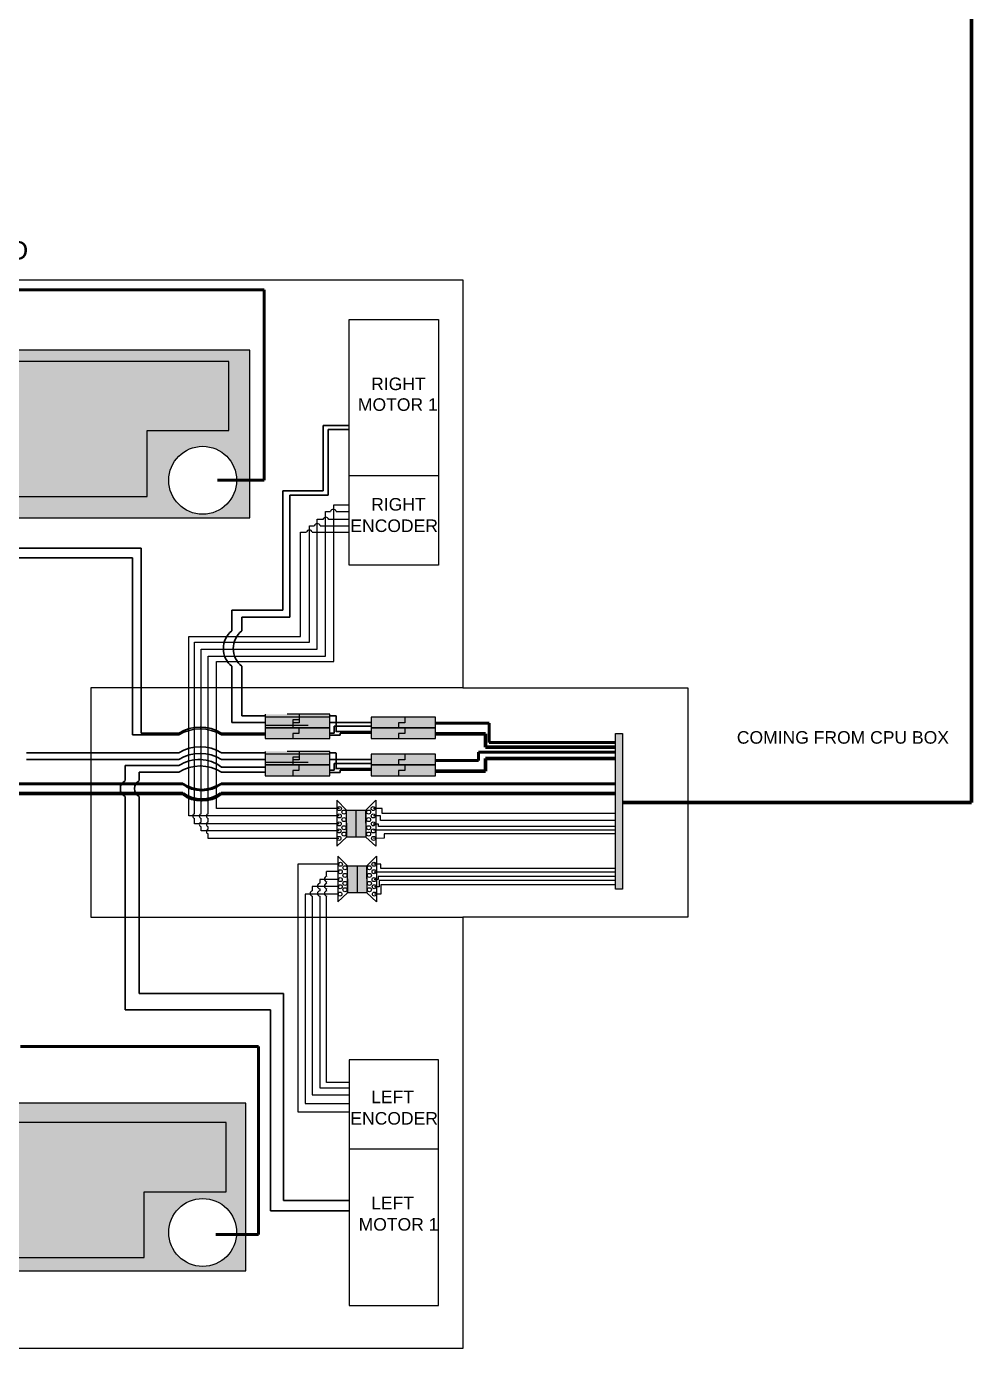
# Paper-space layout 'Layout2' of a CAD drawing. Header units: inches. Extents: x 1.28 to 10.29, y 0.23 to 7.34.
# Drawn here: x 3.883 to 6.098, y 0.238 to 3.338 of the extents above; entities that cross this region are included whole.
import ezdxf

# ---------------------------------------------------------------- set-up
doc = ezdxf.new("R2010")
doc.units = ezdxf.units.IN
doc.header["$LTSCALE"] = 0.002
doc.header["$MEASUREMENT"] = 0
doc.linetypes.add('ACAD_ISO02W100', pattern=[15, 12, -3])
doc.linetypes.add('ACAD_ISO03W100', pattern=[30, 12, -18])
doc.layers.add('24VDC', color=1, linetype='Continuous', lineweight=60)
for name, color, linetype in [('Battery', 4, 'Continuous'), ('Black GND', 250, 'Continuous'), ('Connectors', 250, 'Continuous'), ('encoder wires', 250, 'Continuous'), ('MOTOR + ENCODER', 251, 'Continuous'), ('MOTOR CONTROL WIRES', 1, 'Continuous'), ('Texts', 6, 'Continuous'), ('Under the gray Box', 251, 'Continuous'), ('White Wire Cape', 251, 'Continuous')]:
    doc.layers.add(name, color=color, linetype=linetype)
doc.styles.get("Standard").update_dxf_attribs({"font": 'arial.ttf'})

psp = doc.layouts.new('Layout2')

# ---------------------------------------------------------------- hatches: boundary and pattern name
at = {"layer": '24VDC', "transparency": 33554687}
h = psp.add_hatch(color=7, dxfattribs=at)
h.dxf.hatch_style = 1
h.paths.add_polyline_path([(5.2799, 1.6795), (5.2631, 1.6795), (5.2631, 1.3146), (5.2799, 1.3146)])
at = {"layer": 'Battery', "transparency": 33554687}
h = psp.add_hatch(color=1, dxfattribs=at)
h.dxf.hatch_style = 1
h.paths.add_polyline_path([(2.5132, 2.3891), (2.7054, 2.3891), (2.7054, 2.2357), (3.1819, 2.2357), (3.1819, 2.3899), (3.3736, 2.3899), (3.3736, 2.552), (2.5132, 2.5519)], flags=16)
h.paths.add_polyline_path([(3.4155, 2.1857), (3.4155, 2.5784), (2.4729, 2.5784), (2.4729, 2.1857)])
h.paths.add_polyline_path([(2.7054, 2.3891), (2.5132, 2.3891), (2.5132, 2.5519), (3.3736, 2.552), (3.3736, 2.3899), (3.1819, 2.3899), (3.1819, 2.2357), (2.7054, 2.2357)], flags=16)
h.paths.add_polyline_path([(2.6566, 2.2736, -1), (2.4975, 2.2736, -1)], flags=16)
h.paths.add_polyline_path([(3.3913, 2.2736, -1), (3.2321, 2.2736, -1)], flags=16)
h.paths.add_polyline_path([(3.6892, 2.3891), (3.6892, 2.2357), (4.1657, 2.2357), (4.1657, 2.3899), (4.3574, 2.3899), (4.3574, 2.552), (3.497, 2.5519), (3.497, 2.3891)], flags=0)
h.paths.add_polyline_path([(4.406, 2.1857), (4.406, 2.5784), (3.4634, 2.5784), (3.4634, 2.1857)])
h.paths.add_polyline_path([(3.6409, 2.2736, -1), (3.4817, 2.2736, -1)], flags=16)
h.paths.add_polyline_path([(3.6892, 2.3891), (3.497, 2.3891), (3.497, 2.5519), (4.3574, 2.552), (4.3574, 2.3899), (4.1657, 2.3899), (4.1657, 2.2357), (3.6892, 2.2357)], flags=16)
h.paths.add_polyline_path([(4.3754, 2.2736, -1), (4.2162, 2.2736, -1)], flags=16)
h = psp.add_hatch(color=1, dxfattribs=at)
h.dxf.hatch_style = 1
h.paths.add_polyline_path([(2.5132, 2.5519), (2.5132, 2.3891), (2.7054, 2.3891), (2.7054, 2.2357), (3.1819, 2.2357), (3.1819, 2.3899), (3.3736, 2.3899), (3.3736, 2.552)])
h.paths.add_polyline_path([(3.497, 2.5519), (3.497, 2.3891), (3.6892, 2.3891), (3.6892, 2.2357), (4.1657, 2.2357), (4.1657, 2.3899), (4.3574, 2.3899), (4.3574, 2.552)])
at = {"layer": 'Battery', "true_color": 0x105689, "transparency": 33554687}
h = psp.add_hatch(color=146, dxfattribs=at)
h.dxf.hatch_style = 1
h.paths.add_polyline_path([(3.4155, 0.8178), (2.4729, 0.8178), (2.4729, 0.425), (3.4155, 0.425)])
h.paths.add_polyline_path([(3.3736, 0.7679), (3.3736, 0.6057), (3.1819, 0.6057), (3.1819, 0.4516), (2.7054, 0.4516), (2.7054, 0.605), (2.5132, 0.605), (2.5132, 0.7678)], flags=0)
h.paths.add_polyline_path([(2.6566, 0.51, -1), (2.4975, 0.51, -1)], flags=16)
h.paths.add_polyline_path([(3.3913, 0.51, -1), (3.2321, 0.51, -1)], flags=16)
h.paths.add_polyline_path([(4.3966, 0.8131), (3.4541, 0.8131), (3.4541, 0.4204), (4.3966, 0.4204)])
h.paths.add_polyline_path([(4.3506, 0.7676), (4.3506, 0.6054), (4.1589, 0.6054), (4.1589, 0.4513), (3.6824, 0.4513), (3.6824, 0.6047), (3.4902, 0.6047), (3.4902, 0.7674)], flags=16)
h.paths.add_polyline_path([(3.6409, 0.51, -1), (3.4817, 0.51, -1)], flags=16)
h.paths.add_polyline_path([(4.3754, 0.51, -1), (4.2162, 0.51, -1)], flags=16)
h.paths.add_polyline_path([(3.3736, 0.7679), (2.5132, 0.7678), (2.5132, 0.605), (2.7054, 0.605), (2.7054, 0.4516), (3.1819, 0.4516), (3.1819, 0.6057), (3.3736, 0.6057)], flags=16)
h = psp.add_hatch(color=146, dxfattribs=at)
h.dxf.hatch_style = 1
h.paths.add_polyline_path([(3.1819, 0.4516), (3.1819, 0.6057), (3.3736, 0.6057), (3.3736, 0.7679), (2.5132, 0.7678), (2.5132, 0.605), (2.7054, 0.605), (2.7054, 0.4516)])
h.paths.add_polyline_path([(4.1589, 0.4513), (4.1589, 0.6054), (4.3506, 0.6054), (4.3506, 0.7676), (3.4902, 0.7674), (3.4902, 0.6047), (3.6824, 0.6047), (3.6824, 0.4513)])
at = {"layer": 'Connectors', "linetype": 'ACAD_ISO03W100', "true_color": 0x000000}
h = psp.add_hatch(color=18, dxfattribs=at)
h.dxf.hatch_style = 1
h.paths.add_polyline_path([(4.5216, 1.725), (4.5216, 1.7118), (4.5072, 1.7118), (4.5072, 1.6998), (4.4426, 1.6998), (4.4426, 1.725)], flags=17)
h.paths.add_polyline_path([(4.4426, 1.6998), (4.4426, 1.725), (4.5938, 1.725), (4.5938, 1.6998)])
h = psp.add_hatch(color=18, dxfattribs=at)
h.dxf.hatch_style = 1
h.paths.add_polyline_path([(4.5216, 1.725), (4.5216, 1.7118), (4.5072, 1.7118), (4.5072, 1.6998), (4.4426, 1.6998), (4.4426, 1.725)])
at = {"layer": 'Connectors'}
h = psp.add_hatch(color=1, dxfattribs=at)
h.dxf.hatch_style = 1
h.paths.add_polyline_path([(4.5216, 1.7184), (4.5216, 1.7052), (4.5072, 1.7052), (4.5072, 1.6932), (4.4426, 1.6932), (4.4426, 1.7184)], flags=17)
h.paths.add_polyline_path([(4.4426, 1.6932), (4.4426, 1.7184), (4.5938, 1.7184), (4.5938, 1.6932)])
h = psp.add_hatch(color=1, dxfattribs=at)
h.dxf.hatch_style = 1
h.paths.add_polyline_path([(4.5216, 1.7184), (4.5216, 1.7052), (4.5072, 1.7052), (4.5072, 1.6932), (4.4426, 1.6932), (4.4426, 1.7184)])
h = psp.add_hatch(color=1, dxfattribs=at)
h.dxf.hatch_style = 1
h.paths.add_polyline_path([(4.7694, 1.7184), (4.7694, 1.7052), (4.755, 1.7052), (4.755, 1.6932), (4.6904, 1.6932), (4.6904, 1.7184)], flags=17)
h.paths.add_polyline_path([(4.6904, 1.6932), (4.6904, 1.7184), (4.8416, 1.7184), (4.8416, 1.6932)])
h = psp.add_hatch(color=1, dxfattribs=at)
h.dxf.hatch_style = 1
h.paths.add_polyline_path([(4.7694, 1.7184), (4.7694, 1.7052), (4.755, 1.7052), (4.755, 1.6932), (4.6904, 1.6932), (4.6904, 1.7184)])
h = psp.add_hatch(color=1, dxfattribs=at)
h.dxf.hatch_style = 1
h.paths.add_polyline_path([(4.4426, 1.6681), (4.4426, 1.6932), (4.5214, 1.6932), (4.5214, 1.6801), (4.507, 1.6801), (4.507, 1.6681)])
h.paths.add_polyline_path([(4.507, 1.6681), (4.507, 1.6801), (4.5214, 1.6801), (4.5214, 1.6932), (4.5938, 1.6932), (4.5938, 1.6681)])
at = {"layer": 'Connectors', "true_color": 0x000000}
h = psp.add_hatch(color=18, dxfattribs=at)
h.dxf.hatch_style = 1
h.paths.add_polyline_path([(4.6904, 1.6681), (4.6904, 1.6932), (4.7692, 1.6932), (4.7692, 1.6801), (4.7548, 1.6801), (4.7548, 1.6681)])
h.paths.add_polyline_path([(4.7548, 1.6681), (4.7548, 1.6801), (4.7692, 1.6801), (4.7692, 1.6932), (4.8416, 1.6932), (4.8416, 1.6681)])
at = {"layer": 'Connectors', "linetype": 'ACAD_ISO03W100', "true_color": 0x000000}
h = psp.add_hatch(color=18, dxfattribs=at)
h.dxf.hatch_style = 1
h.paths.add_polyline_path([(4.5216, 1.6379), (4.5216, 1.6247), (4.5072, 1.6247), (4.5072, 1.6128), (4.4426, 1.6128), (4.4426, 1.6379)], flags=17)
h.paths.add_polyline_path([(4.4426, 1.6128), (4.4426, 1.6379), (4.5938, 1.6379), (4.5938, 1.6128)])
h = psp.add_hatch(color=18, dxfattribs=at)
h.dxf.hatch_style = 1
h.paths.add_polyline_path([(4.5216, 1.6379), (4.5216, 1.6247), (4.5072, 1.6247), (4.5072, 1.6128), (4.4426, 1.6128), (4.4426, 1.6379)])
at = {"layer": 'Connectors'}
h = psp.add_hatch(color=1, dxfattribs=at)
h.dxf.hatch_style = 1
h.paths.add_polyline_path([(4.5216, 1.6313), (4.5216, 1.6182), (4.5072, 1.6182), (4.5072, 1.6062), (4.4426, 1.6062), (4.4426, 1.6313)], flags=17)
h.paths.add_polyline_path([(4.4426, 1.6062), (4.4426, 1.6313), (4.5938, 1.6313), (4.5938, 1.6062)])
h = psp.add_hatch(color=1, dxfattribs=at)
h.dxf.hatch_style = 1
h.paths.add_polyline_path([(4.5216, 1.6313), (4.5216, 1.6182), (4.5072, 1.6182), (4.5072, 1.6062), (4.4426, 1.6062), (4.4426, 1.6313)])
h = psp.add_hatch(color=1, dxfattribs=at)
h.dxf.hatch_style = 1
h.paths.add_polyline_path([(4.7694, 1.6313), (4.7694, 1.6182), (4.755, 1.6182), (4.755, 1.6062), (4.6904, 1.6062), (4.6904, 1.6313)], flags=17)
h.paths.add_polyline_path([(4.6904, 1.6062), (4.6904, 1.6313), (4.8416, 1.6313), (4.8416, 1.6062)])
h = psp.add_hatch(color=1, dxfattribs=at)
h.dxf.hatch_style = 1
h.paths.add_polyline_path([(4.7694, 1.6313), (4.7694, 1.6182), (4.755, 1.6182), (4.755, 1.6062), (4.6904, 1.6062), (4.6904, 1.6313)])
h = psp.add_hatch(color=1, dxfattribs=at)
h.dxf.hatch_style = 1
h.paths.add_polyline_path([(4.4426, 1.581), (4.4426, 1.6062), (4.5214, 1.6062), (4.5214, 1.593), (4.507, 1.593), (4.507, 1.581)])
h.paths.add_polyline_path([(4.507, 1.581), (4.507, 1.593), (4.5214, 1.593), (4.5214, 1.6062), (4.5938, 1.6062), (4.5938, 1.581)])
at = {"layer": 'Connectors', "true_color": 0x000000}
h = psp.add_hatch(color=18, dxfattribs=at)
h.dxf.hatch_style = 1
h.paths.add_polyline_path([(4.6904, 1.581), (4.6904, 1.6062), (4.7692, 1.6062), (4.7692, 1.593), (4.7548, 1.593), (4.7548, 1.581)])
h.paths.add_polyline_path([(4.7548, 1.581), (4.7548, 1.593), (4.7692, 1.593), (4.7692, 1.6062), (4.8416, 1.6062), (4.8416, 1.581)])
at = {"layer": 'Connectors', "transparency": 33554687}
h = psp.add_hatch(color=5, dxfattribs=at)
h.dxf.hatch_style = 1
h.paths.add_polyline_path([(4.6785, 1.5004), (4.6331, 1.5004), (4.6331, 1.4372), (4.6785, 1.4372)])
at = {"layer": 'Connectors', "true_color": 0x139b48, "transparency": 33554687}
h = psp.add_hatch(color=114, dxfattribs=at)
h.dxf.hatch_style = 1
h.paths.add_polyline_path([(4.6577, 1.3694), (4.6352, 1.3694), (4.6352, 1.339), (4.6352, 1.3062), (4.6577, 1.3062)])
h = psp.add_hatch(color=114, dxfattribs=at)
h.dxf.hatch_style = 1
h.paths.add_polyline_path([(4.6804, 1.3694), (4.6577, 1.3694), (4.6577, 1.3062), (4.6804, 1.3062)])

# ---------------------------------------------------------------- linework, layer by layer
at = {"layer": '24VDC'}
for p, q in [((1.9348, 2.7204), (4.3712, 2.7204)), ((4.3712, 2.7204), (4.4399, 2.7204)), ((4.4399, 2.7204), (4.4399, 2.2736)), ((4.3302, 2.2736), (4.4399, 2.2736)), ((4.9668, 1.7039), (4.8416, 1.7039)), ((4.9668, 1.659), (4.9668, 1.7039)), ((5.2631, 1.659), (4.9668, 1.659)), ((4.9418, 1.6169), (4.8416, 1.6169)), ((4.9418, 1.6358), (5.2631, 1.6358)), ((4.9418, 1.6169), (4.9418, 1.6358)), ((2.9578, 1.5621), (4.2492, 1.5621)), ((4.3388, 1.5621), (5.2631, 1.5621)), ((4.4075, 0.9458), (3.8686, 0.9458)), ((4.4075, 0.9458), (4.4269, 0.9458)), ((4.4269, 0.5052), (4.4269, 0.9458)), ((4.3266, 0.5052), (4.4269, 0.5052))]:
    psp.add_line(p, q, dxfattribs=at)
at = {"layer": '24VDC', "lineweight": 35}
for p, q in [((4.4426, 1.7058), (4.3866, 1.7058)), ((4.6904, 1.7058), (4.5938, 1.7058)), ((4.4426, 1.6807), (4.3844, 1.6807)), ((4.6041, 1.6809), (4.5938, 1.6809)), ((4.6904, 1.697), (4.6041, 1.697)), ((4.6041, 1.697), (4.6041, 1.6809)), ((4.4426, 1.6188), (4.3866, 1.6188)), ((4.6904, 1.6188), (4.5938, 1.6188)), ((4.4426, 1.6011), (4.3844, 1.6011)), ((4.6041, 1.5938), (4.5938, 1.5938)), ((4.6904, 1.6099), (4.6041, 1.6099)), ((4.6041, 1.6099), (4.6041, 1.5938))]:
    psp.add_line(p, q, dxfattribs=at)
at = {"layer": '24VDC'}
psp.add_arc((4.294, 1.6226), 0.0752, 233.4599, 306.5401, dxfattribs=at)
at = {"layer": 'Battery'}
for p, q in [((4.3574, 2.552), (3.497, 2.5519)), ((4.3574, 2.3899), (4.3574, 2.552)), ((4.1657, 2.2357), (4.1657, 2.3899)), ((4.1657, 2.3899), (4.3574, 2.3899)), ((3.6892, 2.2357), (4.1657, 2.2357)), ((4.3506, 0.7676), (3.4902, 0.7674)), ((4.3506, 0.6054), (4.3506, 0.7676)), ((4.1589, 0.4513), (4.1589, 0.6054)), ((4.1589, 0.6054), (4.3506, 0.6054)), ((3.6824, 0.4513), (4.1589, 0.4513))]:
    psp.add_line(p, q, dxfattribs=at)
for points in [[(3.4634, 2.5784), (3.4634, 2.1857), (4.406, 2.1857), (4.406, 2.5784)], [(3.4541, 0.8131), (3.4541, 0.4204), (4.3966, 0.4204), (4.3966, 0.8131)]]:
    psp.add_lwpolyline(points, close=True, dxfattribs=at)
for centre in [(4.2958, 2.2736), (4.2958, 0.51)]:
    psp.add_circle(centre, 0.0796, dxfattribs=at)
at = {"layer": 'Black GND', "lineweight": 35}
for p, q in [((4.4426, 1.7213), (4.3874, 1.7213)), ((4.6086, 1.7212), (4.5938, 1.7212)), ((4.6086, 1.7099), (4.6086, 1.721)), ((4.6086, 1.7074), (4.6086, 1.7111)), ((4.4426, 1.6764), (4.3844, 1.6764)), ((4.6178, 1.6758), (4.5938, 1.6758)), ((4.6086, 1.7027), (4.6086, 1.7047)), ((4.6086, 1.6985), (4.6086, 1.7027)), ((4.6086, 1.6848), (4.6086, 1.6959)), ((4.6086, 1.6836), (4.6086, 1.6947)), ((4.6904, 1.6848), (4.6086, 1.6848)), ((4.6904, 1.6807), (4.6178, 1.6807)), ((4.6178, 1.6807), (4.6178, 1.6758)), ((4.4426, 1.6342), (4.3874, 1.6342)), ((4.6086, 1.6342), (4.5938, 1.6342)), ((4.6086, 1.6228), (4.6086, 1.6339)), ((4.6086, 1.6203), (4.6086, 1.624)), ((4.6086, 1.6156), (4.6086, 1.6177)), ((4.6086, 1.6114), (4.6086, 1.6156)), ((4.4426, 1.5893), (4.3844, 1.5893)), ((4.6178, 1.5888), (4.5938, 1.5888)), ((4.6086, 1.5977), (4.6086, 1.6088)), ((4.6086, 1.5965), (4.6086, 1.6076)), ((4.6904, 1.5977), (4.6086, 1.5977)), ((4.6904, 1.5936), (4.6178, 1.5936)), ((4.6178, 1.5936), (4.6178, 1.5888))]:
    psp.add_line(p, q, dxfattribs=at)
at = {"layer": 'Black GND', "lineweight": 90}
for p, q in [((4.9584, 1.6789), (4.8416, 1.6789)), ((4.9584, 1.6478), (4.9584, 1.6789)), ((5.2631, 1.6478), (4.9584, 1.6478)), ((4.9584, 1.6214), (5.2631, 1.6214)), ((4.9584, 1.6214), (4.9584, 1.5918)), ((4.923, 1.5918), (4.8416, 1.5918)), ((4.923, 1.5918), (4.9583, 1.5918)), ((4.9584, 1.5918), (4.9583, 1.5918)), ((3.0024, 1.5389), (4.2492, 1.5389)), ((4.3388, 1.5389), (5.2631, 1.5389))]:
    psp.add_line(p, q, dxfattribs=at)
at = {"layer": 'Black GND', "lineweight": 35}
for centre in [(4.6087, 1.7061), (4.6087, 1.6972), (4.6087, 1.619), (4.6087, 1.6101)]:
    psp.add_arc(centre, 0.00132, 264.6945, 95.3055, dxfattribs=at)
at = {"layer": 'Black GND', "lineweight": 90}
psp.add_arc((4.294, 1.5993), 0.0752, 233.4599, 306.5401, dxfattribs=at)
at = {"layer": 'Connectors', "linetype": 'ACAD_ISO03W100'}
for p, q in [((4.5072, 1.7118), (4.5072, 1.6998)), ((4.5216, 1.7118), (4.5072, 1.7118)), ((4.5072, 1.6247), (4.5072, 1.6128)), ((4.5216, 1.6247), (4.5072, 1.6247))]:
    psp.add_line(p, q, dxfattribs=at)
at = {"layer": 'Connectors'}
for p, q in [((4.5072, 1.7052), (4.5072, 1.6932)), ((4.5216, 1.7052), (4.5072, 1.7052)), ((4.5216, 1.7052), (4.5072, 1.7052)), ((4.5072, 1.7052), (4.5072, 1.6932)), ((4.5216, 1.7184), (4.5216, 1.7052)), ((4.5216, 1.7184), (4.5216, 1.7052)), ((4.755, 1.7052), (4.755, 1.6932)), ((4.7694, 1.7052), (4.755, 1.7052)), ((4.755, 1.7052), (4.755, 1.6932)), ((4.7694, 1.7052), (4.755, 1.7052)), ((4.7694, 1.7184), (4.7694, 1.7052)), ((4.7694, 1.7184), (4.7694, 1.7052)), ((4.5214, 1.6801), (4.507, 1.6801)), ((4.507, 1.6801), (4.507, 1.6681)), ((4.5214, 1.6932), (4.5214, 1.6801)), ((4.7692, 1.6801), (4.7548, 1.6801)), ((4.7548, 1.6801), (4.7548, 1.6681)), ((4.7692, 1.6801), (4.7548, 1.6801)), ((4.7548, 1.6801), (4.7548, 1.6681)), ((4.7692, 1.6932), (4.7692, 1.6801)), ((4.7692, 1.6932), (4.7692, 1.6801)), ((4.5072, 1.6182), (4.5072, 1.6062)), ((4.5216, 1.6182), (4.5072, 1.6182)), ((4.5216, 1.6182), (4.5072, 1.6182)), ((4.5072, 1.6182), (4.5072, 1.6062)), ((4.5216, 1.6313), (4.5216, 1.6182)), ((4.5216, 1.6313), (4.5216, 1.6182)), ((4.755, 1.6182), (4.755, 1.6062)), ((4.7694, 1.6182), (4.755, 1.6182)), ((4.755, 1.6182), (4.755, 1.6062)), ((4.7694, 1.6182), (4.755, 1.6182)), ((4.7694, 1.6313), (4.7694, 1.6182)), ((4.7694, 1.6313), (4.7694, 1.6182)), ((4.5214, 1.593), (4.507, 1.593)), ((4.507, 1.593), (4.507, 1.581)), ((4.5214, 1.6062), (4.5214, 1.593)), ((4.7692, 1.593), (4.7548, 1.593)), ((4.7548, 1.593), (4.7548, 1.581)), ((4.7692, 1.593), (4.7548, 1.593)), ((4.7548, 1.593), (4.7548, 1.581)), ((4.7692, 1.6062), (4.7692, 1.593)), ((4.7692, 1.6062), (4.7692, 1.593)), ((4.6102, 1.5232), (4.6102, 1.4161)), ((4.6329, 1.5004), (4.6102, 1.5232)), ((4.6785, 1.5005), (4.7012, 1.5233)), ((4.7012, 1.5233), (4.7012, 1.4161)), ((4.6329, 1.4697), (4.6329, 1.5004)), ((4.6558, 1.4372), (4.6558, 1.5004)), ((4.6785, 1.4697), (4.6785, 1.5005)), ((4.6329, 1.4697), (4.6329, 1.4372)), ((4.6785, 1.4697), (4.6785, 1.4372)), ((4.6329, 1.4372), (4.6102, 1.4161)), ((4.6785, 1.4372), (4.7012, 1.4161)), ((4.6125, 1.3926), (4.6125, 1.2854)), ((4.6352, 1.3698), (4.6125, 1.3926)), ((4.6352, 1.339), (4.6352, 1.3698)), ((4.6577, 1.3694), (4.6577, 1.3062)), ((4.6804, 1.3698), (4.7031, 1.3926)), ((4.6804, 1.339), (4.6804, 1.3698)), ((4.7031, 1.3926), (4.7031, 1.2854)), ((4.6352, 1.339), (4.6352, 1.3066)), ((4.6804, 1.339), (4.6804, 1.3066)), ((4.6352, 1.3066), (4.6125, 1.2854)), ((4.6804, 1.3066), (4.7031, 1.2854))]:
    psp.add_line(p, q, dxfattribs=at)
at = {"layer": 'Connectors', "color": 9, "linetype": 'ACAD_ISO03W100'}
for p, q in [((4.5216, 1.725), (4.5216, 1.7118)), ((4.5216, 1.6379), (4.5216, 1.6247))]:
    psp.add_line(p, q, dxfattribs=at)
at = {"layer": 'Connectors', "color": 9}
for p, q in [((4.7548, 1.6801), (4.7548, 1.6681)), ((4.7692, 1.6801), (4.7548, 1.6801)), ((4.7692, 1.6932), (4.7692, 1.6801)), ((4.7548, 1.593), (4.7548, 1.581)), ((4.7692, 1.593), (4.7548, 1.593)), ((4.7692, 1.6062), (4.7692, 1.593))]:
    psp.add_line(p, q, dxfattribs=at)
at = {"layer": 'Connectors', "linetype": 'ACAD_ISO03W100'}
for points in [[(4.4426, 1.6998), (4.5938, 1.6998), (4.5938, 1.725), (4.4426, 1.725)], [(4.4426, 1.6998), (4.5938, 1.6998), (4.5938, 1.725), (4.4426, 1.725)], [(4.4426, 1.6128), (4.5938, 1.6128), (4.5938, 1.6379), (4.4426, 1.6379)], [(4.4426, 1.6128), (4.5938, 1.6128), (4.5938, 1.6379), (4.4426, 1.6379)]]:
    psp.add_lwpolyline(points, close=True, dxfattribs=at)
at = {"layer": 'Connectors', "linetype": 'ACAD_ISO02W100'}
for points in [[(4.4426, 1.6998), (4.5938, 1.6998), (4.5938, 1.725), (4.4426, 1.725)], [(4.4426, 1.6128), (4.5938, 1.6128), (4.5938, 1.6379), (4.4426, 1.6379)]]:
    psp.add_lwpolyline(points, close=True, dxfattribs=at)
at = {"layer": 'Connectors'}
for points in [[(4.4426, 1.6932), (4.5938, 1.6932), (4.5938, 1.7184), (4.4426, 1.7184)], [(4.4426, 1.6932), (4.5938, 1.6932), (4.5938, 1.7184), (4.4426, 1.7184)], [(4.6904, 1.6932), (4.8416, 1.6932), (4.8416, 1.7184), (4.6904, 1.7184)], [(4.6904, 1.6932), (4.8416, 1.6932), (4.8416, 1.7184), (4.6904, 1.7184)], [(4.6904, 1.6932), (4.8416, 1.6932), (4.8416, 1.7184), (4.6904, 1.7184)], [(4.4426, 1.6681), (4.5938, 1.6681), (4.5938, 1.6932), (4.4426, 1.6932)], [(4.6904, 1.6681), (4.8416, 1.6681), (4.8416, 1.6932), (4.6904, 1.6932)], [(4.6904, 1.6681), (4.8416, 1.6681), (4.8416, 1.6932), (4.6904, 1.6932)], [(4.4426, 1.6062), (4.5938, 1.6062), (4.5938, 1.6313), (4.4426, 1.6313)], [(4.4426, 1.6062), (4.5938, 1.6062), (4.5938, 1.6313), (4.4426, 1.6313)], [(4.6904, 1.6062), (4.8416, 1.6062), (4.8416, 1.6313), (4.6904, 1.6313)], [(4.6904, 1.6062), (4.8416, 1.6062), (4.8416, 1.6313), (4.6904, 1.6313)], [(4.6904, 1.6062), (4.8416, 1.6062), (4.8416, 1.6313), (4.6904, 1.6313)], [(4.4426, 1.581), (4.5938, 1.581), (4.5938, 1.6062), (4.4426, 1.6062)], [(4.6904, 1.581), (4.8416, 1.581), (4.8416, 1.6062), (4.6904, 1.6062)], [(4.6904, 1.581), (4.8416, 1.581), (4.8416, 1.6062), (4.6904, 1.6062)], [(4.6331, 1.5004), (4.6785, 1.5004), (4.6785, 1.4372), (4.6331, 1.4372)], [(4.635, 1.3694), (4.6804, 1.3694), (4.6804, 1.3062), (4.635, 1.3062)]]:
    psp.add_lwpolyline(points, close=True, dxfattribs=at)
for centre in [(4.6159, 1.4866), (4.6161, 1.5038), (4.6268, 1.4957), (4.6846, 1.4957), (4.6953, 1.5039), (4.6955, 1.4866), (4.6159, 1.468), (4.6268, 1.4779), (4.6268, 1.459), (4.6846, 1.4779), (4.6846, 1.459), (4.6955, 1.468), (4.6151, 1.434), (4.6156, 1.4514), (4.6268, 1.4442), (4.6846, 1.4442), (4.6958, 1.4514), (4.6963, 1.434), (4.6185, 1.3732), (4.6292, 1.365), (4.6865, 1.365), (4.6972, 1.3732), (4.6182, 1.3559), (4.6182, 1.3373), (4.6292, 1.3472), (4.6292, 1.3284), (4.6865, 1.3472), (4.6865, 1.3284), (4.6974, 1.3559), (4.6974, 1.3373), (4.6174, 1.3033), (4.618, 1.3207), (4.6292, 1.3136), (4.6865, 1.3136), (4.6977, 1.3207), (4.6982, 1.3033)]:
    psp.add_circle(centre, 0.00469, dxfattribs=at)
at = {"layer": 'encoder wires'}
for p, q in [((4.6028, 1.849), (4.6028, 2.2159)), ((4.6028, 2.2159), (4.6388, 2.2159)), ((4.3281, 1.5038), (4.3281, 1.849)), ((4.3281, 1.849), (4.5263, 1.849)), ((4.5263, 1.849), (4.5834, 1.849)), ((4.5834, 1.849), (4.6028, 1.849)), ((4.3988, 1.5038), (4.3281, 1.5038)), ((4.6161, 1.5038), (4.3988, 1.5038)), ((4.6117, 1.466), (4.612, 1.466)), ((4.6161, 1.3733), (4.5186, 1.3733)), ((4.5186, 1.3733), (4.5186, 1.3639)), ((4.5186, 1.3639), (4.5186, 1.2983)), ((4.614, 1.3353), (4.6143, 1.3353)), ((4.7016, 1.3353), (4.7013, 1.3353)), ((4.5186, 1.2983), (4.5186, 0.7931)), ((4.5186, 0.7931), (4.6388, 0.7931))]:
    psp.add_line(p, q, dxfattribs=at)
at = {"layer": 'encoder wires', "color": 2}
for p, q in [((4.564, 1.8779), (4.564, 2.182)), ((4.564, 2.182), (4.5776, 2.182)), ((4.5912, 2.182), (4.6388, 2.182)), ((4.2921, 1.4918), (4.2921, 1.8779)), ((4.2921, 1.8779), (4.564, 1.8779)), ((4.2921, 1.4721), (4.2921, 1.4809)), ((4.2921, 1.4514), (4.2921, 1.4612)), ((4.3996, 1.4514), (4.2921, 1.4514)), ((4.6156, 1.4514), (4.3996, 1.4514)), ((5.2631, 1.4534), (4.6958, 1.4534)), ((4.6156, 1.3209), (4.5526, 1.3209)), ((4.5526, 1.3209), (4.5526, 1.3113)), ((4.5526, 1.2983), (4.5526, 0.8326)), ((4.5526, 0.8326), (4.6388, 0.8326))]:
    psp.add_line(p, q, dxfattribs=at)
at = {"layer": 'encoder wires', "color": 3}
for p, q in [((4.5836, 1.8609), (4.5836, 2.2005)), ((4.5836, 2.2005), (4.5951, 2.2005)), ((4.6088, 2.2005), (4.6388, 2.2005)), ((4.309, 1.4918), (4.309, 1.8609)), ((4.309, 1.8609), (4.5836, 1.8609)), ((4.309, 1.4723), (4.309, 1.4809)), ((4.309, 1.4555), (4.309, 1.4614)), ((4.309, 1.434), (4.309, 1.4446)), ((4.3996, 1.434), (4.309, 1.434)), ((4.6151, 1.434), (4.3996, 1.434)), ((4.6151, 1.3035), (4.5357, 1.3035)), ((4.5357, 1.3035), (4.5357, 0.8122)), ((4.5357, 0.8122), (4.6388, 0.8122))]:
    psp.add_line(p, q, dxfattribs=at)
at = {"layer": 'encoder wires', "color": 5}
for p, q in [((4.5249, 1.9076), (4.5249, 2.1518)), ((4.5249, 2.1518), (4.5389, 2.1518)), ((4.5526, 2.1518), (4.6388, 2.1518)), ((4.263, 1.4866), (4.263, 1.9076)), ((4.263, 1.9076), (4.5249, 1.9076)), ((4.3996, 1.4866), (4.263, 1.4866)), ((4.6159, 1.4866), (4.3996, 1.4866)), ((4.6159, 1.3561), (4.5863, 1.3561)), ((4.5863, 1.3452), (4.5863, 1.3561)), ((5.2631, 1.3551), (4.6974, 1.3551)), ((4.5863, 1.3287), (4.5863, 1.3322)), ((4.5863, 1.3113), (4.5863, 1.3156)), ((4.5863, 0.8613), (4.5863, 1.2983)), ((4.6388, 0.8613), (4.5863, 0.8613))]:
    psp.add_line(p, q, dxfattribs=at)
at = {"layer": 'encoder wires', "color": 1}
for p, q in [((4.5459, 1.8941), (4.5459, 2.1671)), ((4.5459, 2.1671), (4.5573, 2.1671)), ((4.571, 2.1671), (4.6388, 2.1671)), ((4.2766, 1.4918), (4.2766, 1.8941)), ((4.2766, 1.8941), (4.5459, 1.8941)), ((4.2766, 1.468), (4.2766, 1.4809)), ((4.3996, 1.468), (4.2766, 1.468)), ((4.6159, 1.468), (4.3996, 1.468)), ((4.6159, 1.3375), (4.57, 1.3375)), ((4.57, 1.3375), (4.57, 1.3287)), ((4.57, 1.3156), (4.57, 1.3113)), ((4.57, 1.2983), (4.57, 0.8493)), ((4.57, 0.8493), (4.6388, 0.8493))]:
    psp.add_line(p, q, dxfattribs=at)
at = {"layer": 'encoder wires'}
for points in [[(5.2631, 1.4924), (4.7167, 1.4924), (4.7167, 1.5042), (4.6957, 1.5042)], [(5.2631, 1.3634), (4.7132, 1.3634), (4.7132, 1.3734), (4.6972, 1.3732)]]:
    psp.add_lwpolyline(points, dxfattribs=at)
at = {"layer": 'encoder wires', "color": 1}
for points in [[(5.2631, 1.4617), (4.718, 1.4617), (4.7077, 1.4617), (4.7077, 1.4674), (4.6955, 1.4674)], [(5.2631, 1.3449), (4.7135, 1.3449), (4.7073, 1.3449), (4.7073, 1.3372), (4.6974, 1.3373)]]:
    psp.add_lwpolyline(points, dxfattribs=at)
at = {"layer": 'encoder wires', "color": 5}
psp.add_lwpolyline([(5.2631, 1.4757), (4.7171, 1.4757), (4.7124, 1.4757), (4.7124, 1.4867), (4.6959, 1.4867)], dxfattribs=at)
at = {"layer": 'encoder wires', "color": 3}
for points in [[(5.2631, 1.4445), (4.7212, 1.4445), (4.7212, 1.4347), (4.6963, 1.434)], [(5.2631, 1.3251), (4.7132, 1.3251), (4.7132, 1.303), (4.6982, 1.3033)]]:
    psp.add_lwpolyline(points, dxfattribs=at)
at = {"layer": 'encoder wires', "color": 2}
psp.add_lwpolyline([(5.2631, 1.3353), (4.7135, 1.3353), (4.7093, 1.3353), (4.7093, 1.32), (4.6982, 1.32)], dxfattribs=at)
at = {"layer": 'encoder wires', "color": 3}
for centre, radius, start, end in [((4.6019, 2.1984), 0.00714, 17.0481, 162.9519), ((4.3102, 1.4863), 0.00557, 102.6975, 257.3025), ((4.3102, 1.4669), 0.00557, 102.6975, 257.3025), ((4.3102, 1.45), 0.00557, 102.6975, 257.3025)]:
    psp.add_arc(centre, radius, start, end, dxfattribs=at)
at = {"layer": 'encoder wires', "color": 1}
for centre, radius, start, end in [((4.5642, 2.165), 0.00714, 17.0481, 162.9519), ((4.2779, 1.4863), 0.00557, 102.6975, 257.3025), ((4.5715, 1.3221), 0.00669, 103.2571, 256.7429), ((4.5715, 1.3048), 0.00669, 103.2571, 256.7429)]:
    psp.add_arc(centre, radius, start, end, dxfattribs=at)
at = {"layer": 'encoder wires', "color": 2}
for centre, radius, start, end in [((4.5844, 2.1799), 0.00714, 17.0481, 162.9519), ((4.2933, 1.4863), 0.00557, 102.6975, 257.3025), ((4.2933, 1.4667), 0.00557, 102.6975, 257.3025), ((4.5541, 1.3048), 0.00669, 103.2571, 256.7429)]:
    psp.add_arc(centre, radius, start, end, dxfattribs=at)
at = {"layer": 'encoder wires', "color": 5}
for centre, radius, start, end in [((4.5458, 2.1497), 0.00714, 17.0481, 162.9519), ((4.5879, 1.3387), 0.00669, 103.2571, 256.7429), ((4.5879, 1.3221), 0.00669, 103.2571, 256.7429), ((4.5879, 1.3048), 0.00669, 103.2571, 256.7429)]:
    psp.add_arc(centre, radius, start, end, dxfattribs=at)
at = {"layer": 'MOTOR + ENCODER'}
for p, q in [((4.6388, 2.6507), (4.8483, 2.6507)), ((4.6388, 2.2842), (4.6388, 2.6507)), ((4.8483, 2.6507), (4.8483, 2.2842)), ((4.8483, 2.2842), (4.6388, 2.2842)), ((4.6388, 2.0747), (4.6388, 2.2842)), ((4.8483, 2.2842), (4.8483, 2.0747)), ((4.8483, 2.0747), (4.6388, 2.0747)), ((4.8483, 0.9145), (4.6388, 0.9145)), ((4.6388, 0.9145), (4.6388, 0.705)), ((4.8483, 0.705), (4.8483, 0.9145)), ((4.8483, 0.705), (4.6388, 0.705)), ((4.6388, 0.705), (4.6388, 0.3385)), ((4.8483, 0.3385), (4.8483, 0.705)), ((4.6388, 0.3385), (4.8483, 0.3385))]:
    psp.add_line(p, q, dxfattribs=at)
at = {"layer": 'MOTOR CONTROL WIRES', "lineweight": 35}
for p, q in [((4.5778, 2.2487), (4.5778, 2.4023)), ((4.5778, 2.4023), (4.6388, 2.4023)), ((4.4839, 1.9732), (4.4839, 2.2487)), ((4.4839, 2.2487), (4.5778, 2.2487)), ((4.1514, 2.1147), (2.59, 2.1147)), ((4.1514, 1.6807), (4.1514, 2.1147)), ((4.364, 1.9204), (4.364, 1.9689)), ((4.364, 1.9689), (4.4839, 1.9689)), ((4.4839, 1.9689), (4.4839, 1.9732)), ((4.364, 1.7058), (4.364, 1.8374)), ((4.3866, 1.7058), (4.364, 1.7058)), ((4.2399, 1.6807), (4.1514, 1.6807)), ((4.3844, 1.6807), (4.3401, 1.6807)), ((4.1138, 1.6045), (4.1138, 1.5693)), ((4.2399, 1.6045), (4.1138, 1.6045)), ((4.3844, 1.6011), (4.3401, 1.6011)), ((4.1138, 1.5321), (4.1138, 1.0322)), ((4.1138, 1.0322), (4.4546, 1.0322)), ((4.4546, 1.0322), (4.4546, 0.5611)), ((4.4546, 0.5611), (4.6388, 0.5611))]:
    psp.add_line(p, q, dxfattribs=at)
at = {"layer": 'MOTOR CONTROL WIRES', "color": 18, "lineweight": 35, "true_color": 0x000000}
for p, q in [((4.5902, 2.2386), (4.5902, 2.393)), ((4.5902, 2.393), (4.6388, 2.393)), ((4.4997, 1.9525), (4.4997, 2.2386)), ((4.4997, 2.2386), (4.5902, 2.2386)), ((4.1317, 2.0914), (2.59, 2.0914)), ((4.1317, 1.6764), (4.1317, 2.0914)), ((4.3874, 1.9204), (4.3874, 1.9525)), ((4.3874, 1.9525), (4.4997, 1.9525)), ((4.3874, 1.7213), (4.3874, 1.8374)), ((4.2399, 1.6764), (4.1317, 1.6764)), ((4.3844, 1.6764), (4.3401, 1.6764)), ((4.2399, 1.6342), (3.8828, 1.6342)), ((4.3874, 1.6342), (4.3401, 1.6342)), ((4.2399, 1.5893), (4.1469, 1.5893)), ((4.1469, 1.5893), (4.1469, 1.5693)), ((4.3844, 1.5893), (4.3401, 1.5893)), ((4.1469, 1.5321), (4.1469, 1.0703)), ((4.1469, 1.0703), (4.4852, 1.0703)), ((4.4852, 1.0703), (4.4852, 0.5847)), ((4.4852, 0.5847), (4.6388, 0.5847))]:
    psp.add_line(p, q, dxfattribs=at)
at = {"layer": 'MOTOR CONTROL WIRES', "color": 1, "lineweight": 35}
for p, q in [((4.2399, 1.6188), (3.8828, 1.6188)), ((4.3866, 1.6188), (4.3401, 1.6188))]:
    psp.add_line(p, q, dxfattribs=at)
at = {"layer": 'MOTOR CONTROL WIRES', "lineweight": 35}
for centre, radius, start, end in [((4.3977, 1.8789), 0.0534, 129.0148, 230.9852), ((4.29, 1.6006), 0.0945, 57.9758, 122.0242), ((4.2877, 1.5327), 0.0862, 52.4914, 123.6099), ((4.124, 1.5507), 0.0212, 118.8003, 241.1997)]:
    psp.add_arc(centre, radius, start, end, dxfattribs=at)
at = {"layer": 'MOTOR CONTROL WIRES', "color": 18, "lineweight": 35, "true_color": 0x000000}
for centre, radius, start, end in [((4.421, 1.8789), 0.0534, 129.0148, 230.9852), ((4.29, 1.5963), 0.0945, 57.9758, 122.0242), ((4.29, 1.5542), 0.0945, 57.9758, 122.0242), ((4.29, 1.5092), 0.0945, 57.9758, 122.0242), ((4.1571, 1.5507), 0.0212, 118.8003, 241.1997)]:
    psp.add_arc(centre, radius, start, end, dxfattribs=at)
at = {"layer": 'MOTOR CONTROL WIRES', "color": 1, "lineweight": 35}
psp.add_arc((4.29, 1.5387), 0.0945, 57.9758, 122.0242, dxfattribs=at)
at = {"layer": 'Under the gray Box'}
for p, q in [((4.9055, 1.7872), (5.4329, 1.7872)), ((5.4329, 1.7872), (5.4329, 1.2489)), ((5.4329, 1.2489), (4.9055, 1.2489))]:
    psp.add_line(p, q, dxfattribs=at)
at = {"layer": 'Under the gray Box', "ltscale": 1.5}
psp.add_lwpolyline([(4.9055, 1.7872), (4.0333, 1.7872), (4.0333, 1.2838), (4.0333, 1.2687), (4.0333, 1.2527), (4.0333, 1.2489), (4.9055, 1.2489)], dxfattribs=at)
at = {"layer": 'White Wire Cape', "lineweight": 200}
for p in [(6.0976, 4.7575), (5.5776, 1.5181)]:
    psp.add_line(p, (6.0976, 1.5181), dxfattribs=at)
at = {"layer": 'White Wire Cape', "lineweight": 211}
psp.add_line((5.5776, 1.5181), (5.2799, 1.5181), dxfattribs=at)
at = {"layer": 'White Wire Cape', "color": 18, "true_color": 0x000000}
psp.add_lwpolyline([(4.9055, 1.2489), (4.9055, 0.2378), (1.7943, 0.2378), (1.7943, 2.7437), (4.9055, 2.7437), (4.9055, 1.7872)], dxfattribs=at)
at = {"layer": 'White Wire Cape'}
psp.add_lwpolyline([(5.2799, 1.6795), (5.2799, 1.3146), (5.2631, 1.3146), (5.2631, 1.6795)], close=True, dxfattribs=at)

# ---------------------------------------------------------------- texts
at = {"layer": 'Texts'}
for s, height, p in [('POWER SUPPLY BOARD', 0.044269, (3.1551, 2.7906)), ('RIGHT', 0.02938, (4.6906, 2.485)), ('MOTOR 1', 0.02938, (4.6596, 2.4364)), ('RIGHT', 0.02938, (4.6906, 2.2025)), ('ENCODER', 0.02938, (4.6419, 2.1523)), ('COMING FROM CPU BOX', 0.029382, (5.5476, 1.656)), ('LEFT', 0.02938, (4.6906, 0.8131)), ('ENCODER', 0.02938, (4.6419, 0.7629)), ('LEFT', 0.02938, (4.6906, 0.5645)), ('MOTOR 1', 0.02938, (4.6613, 0.5143))]:
    psp.add_text(s, height=height, dxfattribs=at).set_placement(p)

doc.saveas('drawing.dxf')
